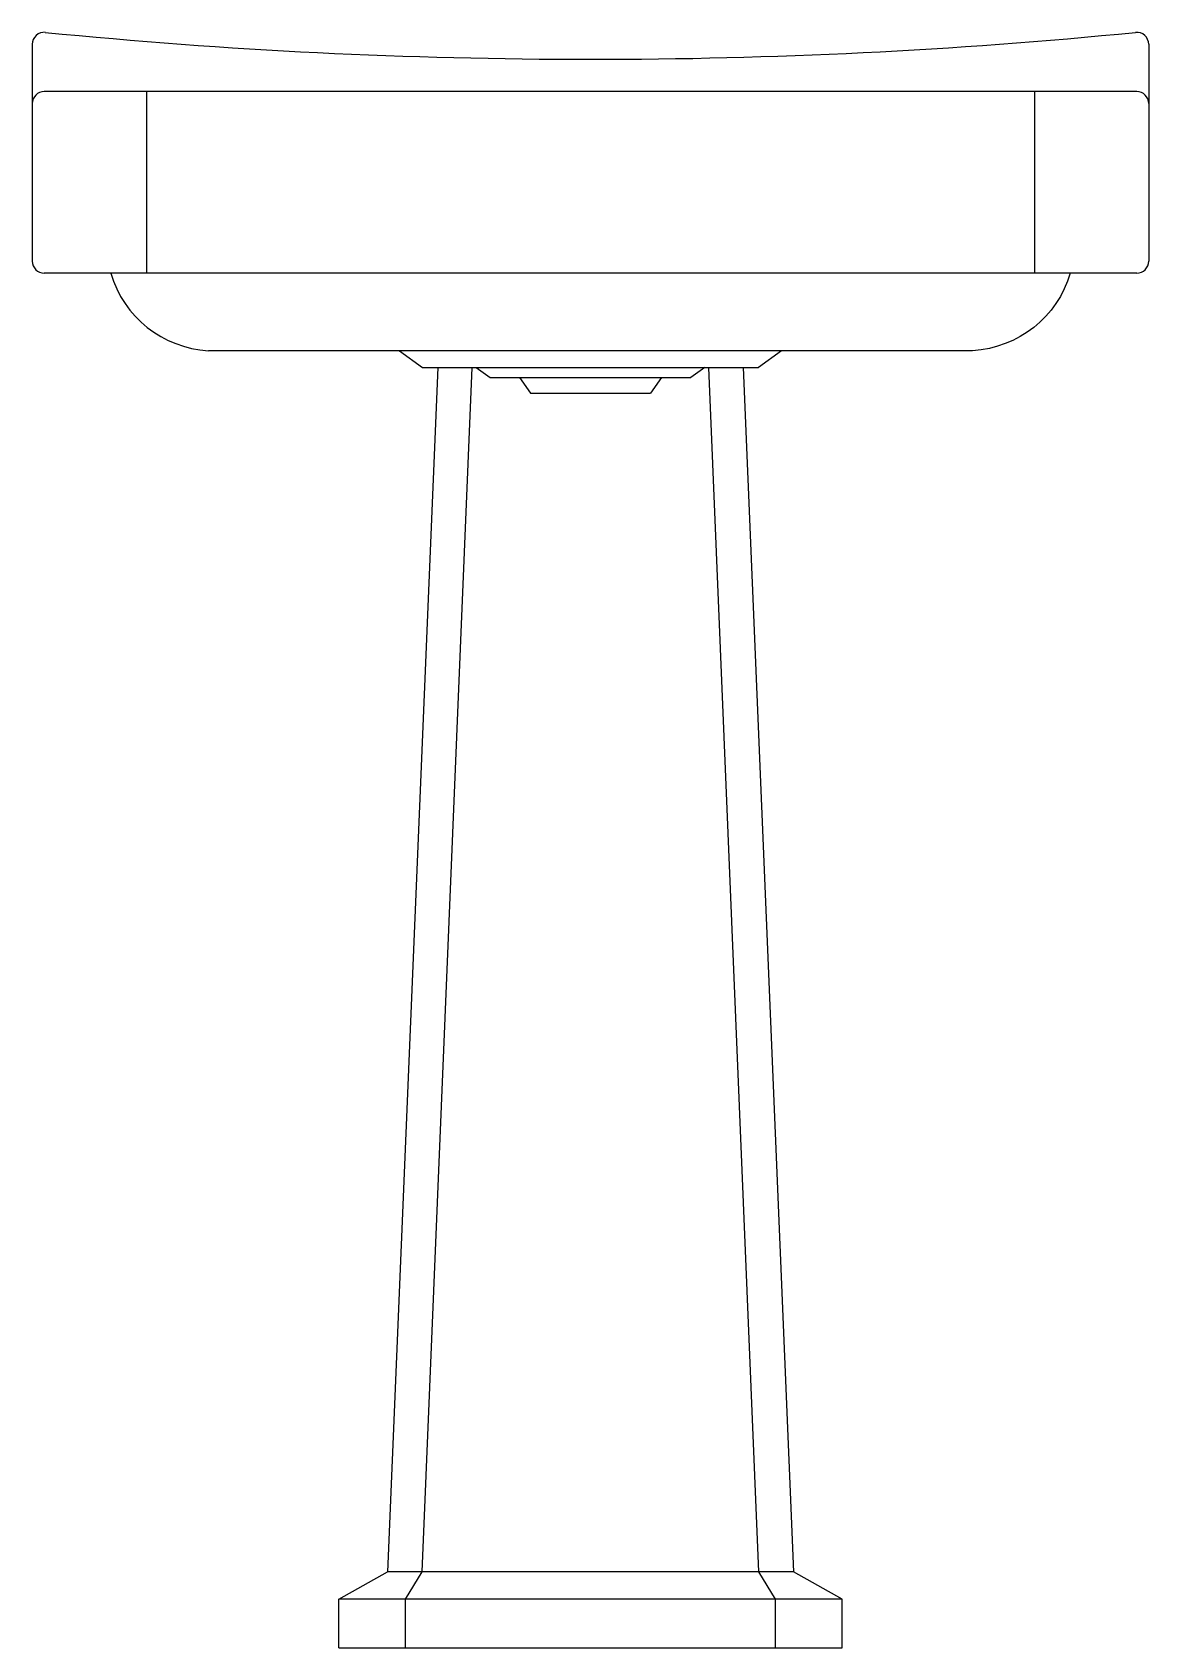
# Model space of a CAD drawing. Header units: millimetres. Extents: x 15.694 to 16.264, y -11.199 to -10.374.
import ezdxf

# ---------------------------------------------------------------- set-up
doc = ezdxf.new("R2010")
doc.units = ezdxf.units.MM
doc.header["$LTSCALE"] = 10

msp = doc.modelspace()

# ---------------------------------------------------------------- linework, layer by layer
for p, q in [((15.69378, -10.37995), (15.69378, -10.49075)), ((16.26378, -10.37995), (16.26378, -10.49075)), ((16.25767, -10.40412), (15.69988, -10.40412)), ((15.75203, -10.40412), (15.75203, -10.49686)), ((16.20552, -10.40412), (16.20552, -10.49686)), ((16.25767, -10.49686), (15.69988, -10.49686)), ((16.17385, -10.53644), (15.7837, -10.53644)), ((15.88129, -10.53644), (15.89294, -10.54495)), ((16.07626, -10.53644), (16.06462, -10.54495)), ((15.90083, -10.54495), (15.87516, -11.16016)), ((15.89282, -11.16016), (15.91835, -10.54495)), ((15.89294, -10.54495), (16.06462, -10.54495)), ((15.92048, -10.54495), (15.9276, -10.55015)), ((15.9276, -10.55015), (16.02995, -10.55015)), ((15.94253, -10.55015), (15.94808, -10.55812)), ((16.01502, -10.55015), (16.00947, -10.55812)), ((16.03707, -10.54495), (16.02995, -10.55015)), ((16.06473, -11.16016), (16.0392, -10.54495)), ((16.05672, -10.54495), (16.08239, -11.16016)), ((15.94808, -10.55812), (16.00947, -10.55812)), ((15.85026, -11.17399), (15.87516, -11.16016)), ((16.08239, -11.16016), (15.87516, -11.16016)), ((15.88433, -11.17399), (15.89282, -11.16016)), ((16.07322, -11.17399), (16.06473, -11.16016)), ((16.1073, -11.17399), (16.08239, -11.16016)), ((16.1073, -11.17399), (15.85026, -11.17399)), ((15.85026, -11.19885), (15.85026, -11.17399)), ((15.88433, -11.19885), (15.88433, -11.17399)), ((16.07322, -11.19885), (16.07322, -11.17399)), ((16.1073, -11.19885), (16.1073, -11.17399)), ((15.85026, -11.19885), (16.1073, -11.19885))]:
    msp.add_line(p, q)
for points in [[(15.73381, -10.49686, 0.316834), (15.7837, -10.53644, 0.028525)], [(16.22374, -10.49686, -0.316834), (16.17385, -10.53644, -0.028525)]]:
    msp.add_lwpolyline(points, format="xyb")
for centre, radius, start, end in [((15.69988, -10.37995), 0.00611, 85.56596, 180), ((15.97877, -7.56208), 2.82554, 264.34518, 275.65218), ((16.25767, -10.37995), 0.00611, 0, 95.78488), ((15.69988, -10.41023), 0.00611, 90, 180), ((16.25767, -10.41023), 0.00611, 0, 90), ((15.69988, -10.49075), 0.00611, 180, 270), ((16.25767, -10.49075), 0.00611, 270, 0)]:
    msp.add_arc(centre, radius, start, end)

doc.saveas('drawing.dxf')
